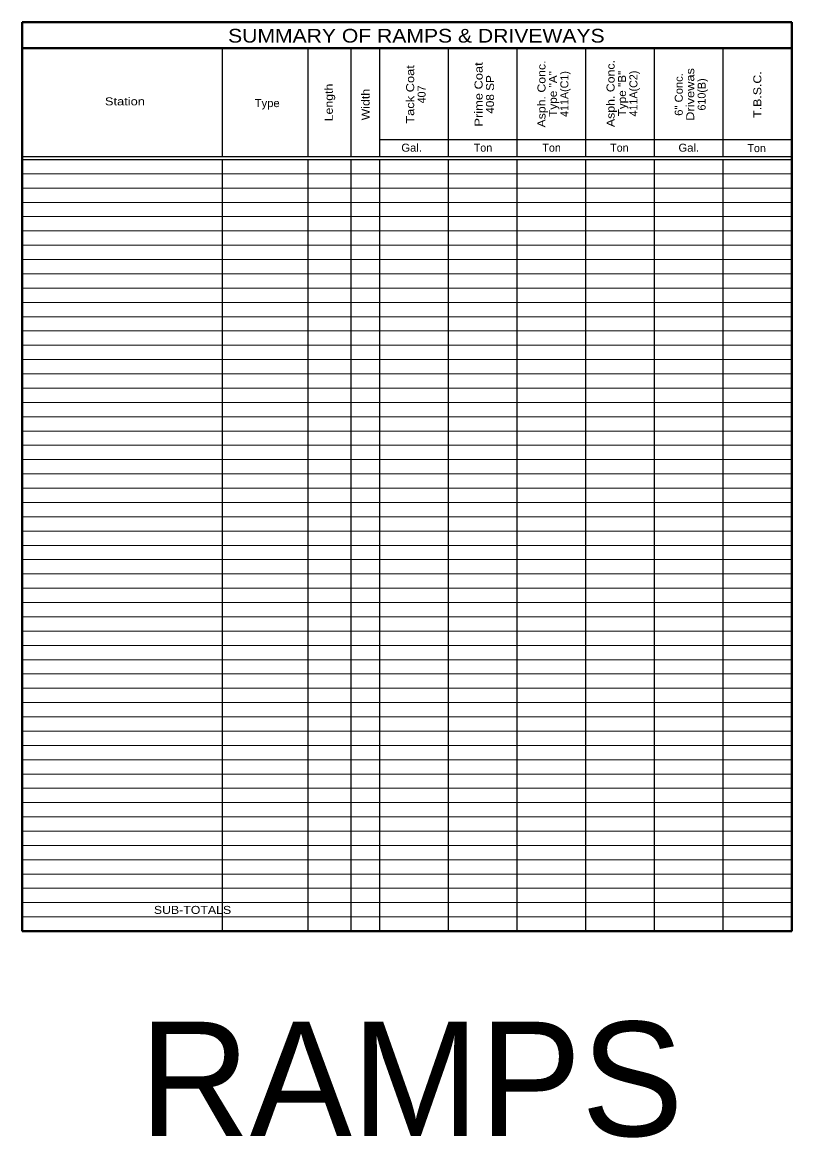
# Model space of a CAD drawing. Extents: x 179027 to 179146, y 179001 to 179088.
# Drawn here: x 179088.51 to 179101.96, y 179068.85 to 179088.36 of the extents above; entities that cross this region are included whole.
import ezdxf
from ezdxf.enums import TextEntityAlignment as Align

# ---------------------------------------------------------------- set-up
doc = ezdxf.new("R2010")
doc.units = 0
doc.header["$LTSCALE"] = 0.056
doc.layers.add('1', color=7, linetype='Continuous', lineweight=25)
doc.layers.add('2', color=7, linetype='Continuous')

msp = doc.modelspace()

# ---------------------------------------------------------------- linework, layer by layer
at = {"layer": '1', "lineweight": 40}
for p, q in [((179088.50958, 179088.36392), (179101.95958, 179088.36392)), ((179088.50958, 179072.46392), (179088.50958, 179088.36392)), ((179101.95958, 179072.46392), (179101.95958, 179088.36392)), ((179088.50958, 179087.91392), (179101.95958, 179087.91392)), ((179088.50958, 179072.46392), (179101.95958, 179072.46392))]:
    msp.add_line(p, q, dxfattribs=at)
at = {"layer": '1'}
for p, q in [((179092.00958, 179086.01392), (179092.00958, 179087.91392)), ((179093.50958, 179086.01392), (179093.50958, 179087.91392)), ((179094.25958, 179086.01392), (179094.25958, 179087.91392)), ((179094.75958, 179086.01392), (179094.75958, 179087.91392)), ((179095.95958, 179086.01392), (179095.95958, 179087.91392)), ((179097.15958, 179086.01392), (179097.15958, 179087.91392)), ((179098.35958, 179086.01392), (179098.35958, 179087.91392)), ((179099.55958, 179086.01392), (179099.55958, 179087.91392)), ((179100.75958, 179086.01392), (179100.75958, 179087.91392)), ((179094.75958, 179086.31392), (179101.95958, 179086.31392)), ((179088.50958, 179086.01392), (179101.95958, 179086.01392)), ((179088.50958, 179085.96392), (179101.95958, 179085.96392)), ((179092.00958, 179072.46392), (179092.00958, 179085.96392)), ((179093.50958, 179072.46392), (179093.50958, 179085.96392)), ((179094.25958, 179072.46392), (179094.25958, 179085.96392)), ((179094.75958, 179072.46392), (179094.75958, 179085.96392)), ((179095.95958, 179072.46392), (179095.95958, 179085.96392)), ((179097.15958, 179072.46392), (179097.15958, 179085.96392)), ((179098.35958, 179072.46392), (179098.35958, 179085.96392)), ((179099.55958, 179072.46392), (179099.55958, 179085.96392)), ((179100.75958, 179072.46392), (179100.75958, 179085.96392))]:
    msp.add_line(p, q, dxfattribs=at)
at = {"layer": '1', "lineweight": 13}
for p, q in [((179088.50958, 179085.71392), (179101.95958, 179085.71392)), ((179088.50958, 179085.46392), (179101.95958, 179085.46392)), ((179088.50958, 179085.21392), (179101.95958, 179085.21392)), ((179088.50958, 179084.96392), (179101.95958, 179084.96392)), ((179088.50958, 179084.71392), (179101.95958, 179084.71392)), ((179088.50958, 179084.46392), (179101.95958, 179084.46392)), ((179088.50958, 179084.21392), (179101.95958, 179084.21392)), ((179088.50958, 179083.96392), (179101.95958, 179083.96392)), ((179088.50958, 179083.71392), (179101.95958, 179083.71392)), ((179088.50958, 179083.46392), (179101.95958, 179083.46392)), ((179088.50958, 179083.21392), (179101.95958, 179083.21392)), ((179088.50958, 179082.96392), (179101.95958, 179082.96392)), ((179088.50958, 179082.71392), (179101.95958, 179082.71392)), ((179088.50958, 179082.46392), (179101.95958, 179082.46392)), ((179088.50958, 179082.21392), (179101.95958, 179082.21392)), ((179088.50958, 179081.96392), (179101.95958, 179081.96392)), ((179088.50958, 179081.71392), (179101.95958, 179081.71392)), ((179088.50958, 179081.46392), (179101.95958, 179081.46392)), ((179088.50958, 179081.21392), (179101.95958, 179081.21392)), ((179088.50958, 179080.96392), (179101.95958, 179080.96392)), ((179088.50958, 179080.71392), (179101.95958, 179080.71392)), ((179088.50958, 179080.46392), (179101.95958, 179080.46392)), ((179088.50958, 179080.21392), (179101.95958, 179080.21392)), ((179088.50958, 179079.96392), (179101.95958, 179079.96392)), ((179088.50958, 179079.71392), (179101.95958, 179079.71392)), ((179088.50958, 179079.46392), (179101.95958, 179079.46392)), ((179088.50958, 179079.21392), (179101.95958, 179079.21392)), ((179088.50958, 179078.96392), (179101.95958, 179078.96392)), ((179088.50958, 179078.71392), (179101.95958, 179078.71392)), ((179088.50958, 179078.46392), (179101.95958, 179078.46392)), ((179088.50958, 179078.21392), (179101.95958, 179078.21392)), ((179088.50958, 179077.96392), (179101.95958, 179077.96392)), ((179088.50958, 179077.71392), (179101.95958, 179077.71392)), ((179088.50958, 179077.46392), (179101.95958, 179077.46392)), ((179088.50958, 179077.21392), (179101.95958, 179077.21392)), ((179088.50958, 179076.96392), (179101.95958, 179076.96392)), ((179088.50958, 179076.71392), (179101.95958, 179076.71392)), ((179088.50958, 179076.46392), (179101.95958, 179076.46392)), ((179088.50958, 179076.21392), (179101.95958, 179076.21392)), ((179088.50958, 179075.96392), (179101.95958, 179075.96392)), ((179088.50958, 179075.71392), (179101.95958, 179075.71392)), ((179088.50958, 179075.46392), (179101.95958, 179075.46392)), ((179088.50958, 179075.21392), (179101.95958, 179075.21392)), ((179088.50958, 179074.96392), (179101.95958, 179074.96392)), ((179088.50958, 179074.71392), (179101.95958, 179074.71392)), ((179088.50958, 179074.46392), (179101.95958, 179074.46392)), ((179088.50958, 179074.21392), (179101.95958, 179074.21392)), ((179088.50958, 179073.96392), (179101.95958, 179073.96392)), ((179088.50958, 179073.71392), (179101.95958, 179073.71392)), ((179088.50958, 179073.46392), (179101.95958, 179073.46392)), ((179088.50958, 179073.21392), (179101.95958, 179073.21392)), ((179088.50958, 179072.96392), (179101.95958, 179072.96392)), ((179088.50958, 179072.71392), (179101.95958, 179072.71392))]:
    msp.add_line(p, q, dxfattribs=at)

# ---------------------------------------------------------------- texts
at = {"layer": '2', "width": 1.15}
for s, height, p in [('SUMMARY OF RAMPS & DRIVEWAYS', 0.24, (179092.10692, 179088.00917)), ('SUB-TOTALS', 0.14, (179090.80942, 179072.76633))]:
    msp.add_text(s, height=height, dxfattribs=at).set_placement(p)
at = {"layer": '2'}
for s, width, p in [('Asph. Conc.', 1.15, (179098.86325, 179087.11746)), ('Tack Coat', 1.2, (179095.35992, 179087.10221)), ('Prime Coat', 1.2, (179096.55592, 179087.10204)), ('Asph. Conc.', 1.15, (179097.65575, 179087.10971)), ('Type "A"', 1.1, (179097.85575, 179087.10971)), ('Type "B"', 1.1, (179099.06325, 179087.11746)), ('Drivewas', 1.2, (179100.2555, 179087.10204)), ('408 SP', 1.1, (179096.75592, 179087.10204)), ('6" Conc.', 1.05, (179100.0555, 179087.10204))]:
    msp.add_text(s, height=0.14, rotation=90, dxfattribs=dict(at, width=width)).set_placement(p, align=Align.CENTER)
for s, p in [('411A(C1)', (179098.05575, 179087.10979)), ('411A(C2)', (179099.26325, 179087.11754)), ('610(B)', (179100.4555, 179087.10213)), ('407', (179095.55992, 179087.10213))]:
    msp.add_text(s, height=0.14, rotation=90, dxfattribs=at).set_placement(p, align=Align.CENTER)
at = {"layer": '2', "width": 1.15}
for s, p in [('T.B.S.C.', (179101.42942, 179087.50675)), ('Length', (179093.93783, 179087.29025)), ('Width', (179094.57983, 179087.199))]:
    msp.add_text(s, height=0.14, rotation=90, dxfattribs=at).set_placement(p, align=Align.RIGHT)
at = {"layer": '2'}
for s, width, p in [('Station', 1.2, (179090.65308, 179086.911)), ('Type', 1.05, (179093.00892, 179086.88042)), ('Gal.', 1.05, (179095.49583, 179086.10058)), ('Gal.', 1.05, (179100.34117, 179086.10058))]:
    msp.add_text(s, height=0.14, dxfattribs=dict(at, width=width)).set_placement(p, align=Align.RIGHT)
for p in [(179096.72417, 179086.10067), (179097.92408, 179086.10067), (179099.10867, 179086.10067), (179101.50833, 179086.093)]:
    msp.add_text('Ton', height=0.14, dxfattribs=at).set_placement(p, align=Align.RIGHT)
msp.add_text('RAMPS', height=2, dxfattribs=at).set_placement((179095.31117, 179068.88), align=Align.CENTER)

doc.saveas('drawing.dxf')
